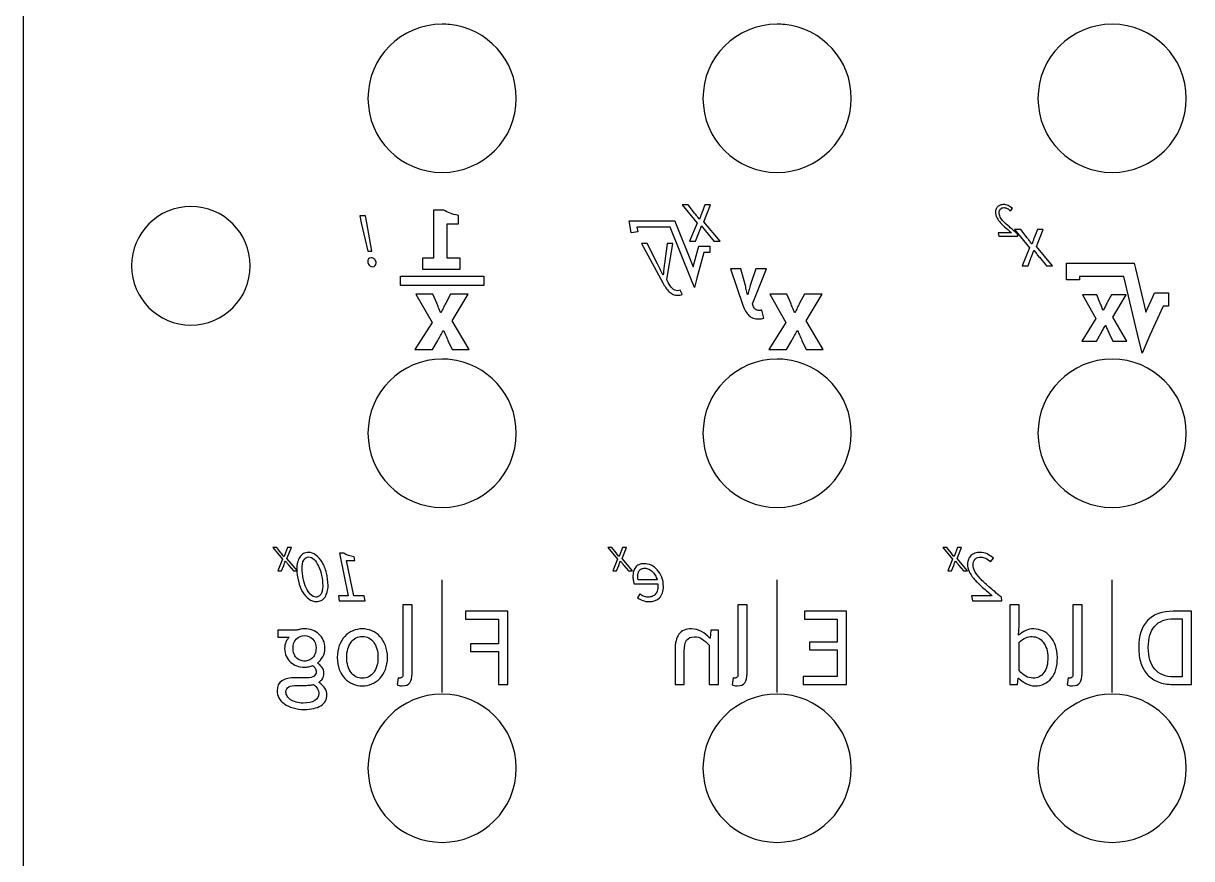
# Model space of a CAD drawing. Extents: x 0 to 186, y 0 to 195.
# Drawn here: x 0.05 to 35.48, y 55.78 to 81.12 of the extents above; entities that cross this region are included whole.
import ezdxf

# ---------------------------------------------------------------- set-up
doc = ezdxf.new("R2010")
doc.units = 0
doc.layers.add('cut', color=7, linetype='CONTINUOUS')
doc.layers.add('engrave', color=7, linetype='CONTINUOUS')

msp = doc.modelspace()

# ---------------------------------------------------------------- linework, layer by layer
at = {"layer": 'cut', "color": 7}
for points in [[(0.052916, 5.183316), (0.052916, 142.343314)], [(12.752916, 81.09226), (12.752916, 81.092274)], [(22.912916, 81.09226), (22.912916, 81.092274)], [(33.072917, 81.092274), (33.072917, 81.092274)], [(5.132916, 75.562483), (5.132916, 75.562483)], [(12.752916, 70.93226), (12.752916, 70.932274)], [(22.912916, 70.93226), (22.912916, 70.932274)], [(33.072917, 70.932274), (33.072917, 70.932274)], [(12.752916, 60.772274), (12.752916, 60.772274)], [(22.912916, 60.772274), (22.912916, 60.772274)], [(33.072917, 60.772274), (33.072917, 60.772274)]]:
    msp.add_lwpolyline(points, dxfattribs=at)
for points in [[(12.752916, 81.092274), (11.510275, 81.092274), (10.503958, 80.085957), (10.503958, 78.843316)], [(12.982222, 81.083455), (12.906583, 81.091131), (12.830581, 81.09226), (12.752916, 81.09226)], [(15.001875, 78.843316), (15.001875, 80.008293), (14.116798, 80.968232), (12.982222, 81.083455)], [(22.912916, 81.092274), (21.670275, 81.092274), (20.663958, 80.085957), (20.663958, 78.843316)], [(23.142222, 81.083455), (23.066583, 81.091131), (22.990581, 81.09226), (22.912916, 81.09226)], [(25.161875, 78.843316), (25.161875, 80.008293), (24.276798, 80.968232), (23.142222, 81.083455)], [(33.072917, 81.092274), (31.830275, 81.092274), (30.823958, 80.085957), (30.823958, 78.843316)], [(35.321875, 78.843316), (35.321875, 80.085957), (34.315558, 81.092274), (33.072917, 81.092274)], [(10.503958, 78.843316), (10.503958, 77.600675), (11.510275, 76.594358), (12.752916, 76.594358)], [(12.752916, 76.594358), (13.995558, 76.594358), (15.001875, 77.600675), (15.001875, 78.843316)], [(20.663958, 78.843316), (20.663958, 77.600675), (21.670275, 76.594358), (22.912916, 76.594358)], [(22.912916, 76.594358), (24.155558, 76.594358), (25.161875, 77.600675), (25.161875, 78.843316)], [(30.823958, 78.843316), (30.823958, 77.600675), (31.830275, 76.594358), (33.072917, 76.594358)], [(33.072917, 76.594358), (34.315558, 76.594358), (35.321875, 77.600675), (35.321875, 78.843316)], [(5.132916, 75.562483), (4.138803, 75.562483), (3.33375, 74.75743), (3.33375, 73.763316)], [(6.932083, 73.763316), (6.932083, 74.75743), (6.12703, 75.562483), (5.132916, 75.562483)], [(3.33375, 73.763316), (3.33375, 72.769202), (4.138803, 71.964149), (5.132916, 71.964149)], [(5.132916, 71.964149), (6.12703, 71.964149), (6.932083, 72.769202), (6.932083, 73.763316)], [(12.752916, 70.932274), (11.510275, 70.932274), (10.503958, 69.925957), (10.503958, 68.683316)], [(12.982222, 70.923455), (12.906583, 70.931131), (12.830581, 70.93226), (12.752916, 70.93226)], [(15.001875, 68.683316), (15.001875, 69.84829), (14.116798, 70.808232), (12.982222, 70.923455)], [(22.912916, 70.932274), (21.670275, 70.932274), (20.663958, 69.925957), (20.663958, 68.683316)], [(23.142222, 70.923455), (23.066583, 70.931131), (22.990581, 70.93226), (22.912916, 70.93226)], [(25.161875, 68.683316), (25.161875, 69.84829), (24.276798, 70.808232), (23.142222, 70.923455)], [(33.072917, 70.932274), (31.830275, 70.932274), (30.823958, 69.925957), (30.823958, 68.683316)], [(35.321875, 68.683316), (35.321875, 69.925957), (34.315558, 70.932274), (33.072917, 70.932274)], [(10.503958, 68.683316), (10.503958, 67.440675), (11.510275, 66.434358), (12.752916, 66.434358)], [(12.752916, 66.434358), (13.995558, 66.434358), (15.001875, 67.440675), (15.001875, 68.683316)], [(20.663958, 68.683316), (20.663958, 67.440675), (21.670275, 66.434358), (22.912916, 66.434358)], [(22.912916, 66.434358), (24.155558, 66.434358), (25.161875, 67.440675), (25.161875, 68.683316)], [(30.823958, 68.683316), (30.823958, 67.440675), (31.830275, 66.434358), (33.072917, 66.434358)], [(33.072917, 66.434358), (34.315558, 66.434358), (35.321875, 67.440675), (35.321875, 68.683316)], [(12.752916, 60.772274), (11.510275, 60.772274), (10.503958, 59.765957), (10.503958, 58.523316)], [(15.001875, 58.523316), (15.001875, 59.765957), (13.995558, 60.772274), (12.752916, 60.772274)], [(22.912916, 60.772274), (21.670275, 60.772274), (20.663958, 59.765957), (20.663958, 58.523316)], [(25.161875, 58.523316), (25.161875, 59.765957), (24.155558, 60.772274), (22.912916, 60.772274)], [(33.072917, 60.772274), (31.830275, 60.772274), (30.823958, 59.765957), (30.823958, 58.523316)], [(35.321875, 58.523316), (35.321875, 59.765957), (34.315558, 60.772274), (33.072917, 60.772274)], [(10.503958, 58.523316), (10.503958, 57.280675), (11.510275, 56.274358), (12.752916, 56.274358)], [(12.752916, 56.274358), (13.995558, 56.274358), (15.001875, 57.280675), (15.001875, 58.523316)], [(20.663958, 58.523316), (20.663958, 57.280675), (21.670275, 56.274358), (22.912916, 56.274358)], [(22.912916, 56.274358), (24.155558, 56.274358), (25.161875, 57.280675), (25.161875, 58.523316)], [(30.823958, 58.523316), (30.823958, 57.280675), (31.830275, 56.274358), (33.072917, 56.274358)], [(33.072917, 56.274358), (34.315558, 56.274358), (35.321875, 57.280675), (35.321875, 58.523316)]]:
    msp.add_open_spline(points, degree=3, dxfattribs=at)
at = {"layer": 'engrave', "color": 7}
for points in [[(20.411056, 75.364368), (20.219165, 75.608211), (20.031752, 75.608211), (20.483336, 75.055067), (20.259816, 74.510948), (20.438135, 74.510948), (20.537492, 74.768366)], [(20.691012, 75.093443), (20.896476, 75.608211), (20.720363, 75.608211), (20.625554, 75.364368)], [(29.989385, 75.433964), (30.046622, 75.504415)], [(10.466338, 75.070586), (10.432508, 75.278257), (10.258668, 75.278257), (10.301523, 75.070586), (10.495689, 74.205869), (10.617646, 74.205869), (10.466338, 75.070586)], [(12.799943, 75.455455), (12.495138, 75.455455), (12.495138, 73.999127), (12.159327, 73.999127), (12.159327, 73.663316), (13.299482, 73.663316), (13.299482, 73.999127)], [(13.299482, 73.999127), (12.910013, 73.999127), (12.910013, 75.034896), (13.245911, 75.034896), (13.245911, 75.291727)], [(19.808471, 75.130152), (19.834916, 75.068416), (20.364082, 73.73668), (20.514013, 74.292305), (20.540457, 74.36286), (20.611013, 74.36286), (20.866776, 74.36286), (20.866776, 74.168833), (20.690388, 74.168833), (20.478721, 73.392721), (20.408165, 73.10168), (20.293513, 73.375083), (19.667332, 74.936124), (18.661915, 74.936124), (18.68836, 74.795013), (18.485512, 74.759735), (18.441415, 75.015499), (18.423776, 75.130152), (18.547248, 75.130152), (19.737873, 75.130152), (19.808429, 75.130152), (19.808471, 75.130152)], [(20.560098, 75.179228), (20.551067, 75.179228)], [(20.616522, 74.971557), (20.625554, 74.971557)], [(20.78134, 74.77057), (20.99356, 74.510948), (21.183247, 74.510948), (20.691012, 75.093443)], [(30.020201, 74.763266), (29.615147, 74.763266), (29.632758, 74.666393), (30.212479, 74.666393), (30.200733, 74.733915)], [(30.495085, 74.616731), (30.303193, 74.860573), (30.115778, 74.860573), (30.567362, 74.307429), (30.343845, 73.76331), (30.522161, 73.76331), (30.621518, 74.020728)], [(30.775038, 74.345808), (30.980504, 74.860573), (30.804389, 74.860573), (30.709582, 74.616731)], [(19.28734, 73.820796), (18.971218, 74.437124), (18.799652, 74.437124), (19.445402, 73.247326)], [(19.605681, 73.258559), (19.56503, 73.337589), (19.752443, 74.437124), (19.580877, 74.437124), (19.495093, 73.820796)], [(30.644124, 74.43159), (30.635092, 74.43159)], [(30.700548, 74.22392), (30.709579, 74.22392)], [(30.865366, 74.022932), (31.077583, 73.76331), (31.26727, 73.76331), (30.775038, 74.345808)], [(10.642462, 73.736231), (10.64245, 73.736231)], [(33.743194, 73.842513), (33.778472, 73.683763), (34.095972, 72.352027), (34.307639, 72.819458), (34.360556, 72.94293), (34.484028, 72.94293), (34.783889, 72.94293), (34.783889, 72.537235), (34.616319, 72.537235), (34.219444, 71.655291), (33.981319, 71.117305), (33.840208, 71.690569), (33.425694, 73.436819), (32.085139, 73.436819), (32.085139, 73.339805), (31.688264, 73.339805), (31.688264, 73.639666), (31.688264, 73.842513), (31.882292, 73.842513), (33.584444, 73.842513), (33.743194, 73.842513), (33.743194, 73.842513)], [(14.014096, 73.445638), (14.014096, 73.163416), (11.491735, 73.163416), (11.491735, 73.445638), (14.014096, 73.445638), (14.014096, 73.445638)], [(19.458912, 73.493376), (19.449881, 73.493376)], [(21.939033, 73.200937), (21.806958, 73.669855), (21.496584, 73.669855), (21.875214, 72.566956)], [(22.185588, 72.549357), (22.170207, 72.606594), (22.590689, 73.669855), (22.264864, 73.669855), (22.108603, 73.200937)], [(20.030172, 72.899561), (19.973671, 73.028271), (19.973685, 73.028282)], [(12.589818, 72.632113), (12.474682, 72.903105), (11.959881, 72.903105), (12.447603, 72.039488), (11.929392, 71.22331), (12.464452, 71.22331), (12.627026, 71.50102)], [(13.060598, 72.097056), (13.544807, 72.903105), (13.009747, 72.903105), (12.860714, 72.632113)], [(22.022745, 72.890563), (22.01394, 72.890563)], [(23.323807, 72.632113), (23.208671, 72.903105), (22.69387, 72.903105), (23.181592, 72.039488), (22.663381, 71.22331), (23.198438, 71.22331), (23.361012, 71.50102)], [(23.794587, 72.097056), (24.278796, 72.903105), (23.743737, 72.903105), (23.594703, 72.632113)], [(32.699475, 72.65517), (32.60353, 72.880996), (32.17453, 72.880996), (32.580964, 72.161315), (32.149121, 71.481168), (32.595004, 71.481168), (32.730482, 71.71259)], [(33.091792, 72.209287), (33.495299, 72.880996), (33.049416, 72.880996), (32.925221, 72.65517)], [(12.7185, 72.344274), (12.704953, 72.344274)], [(22.507044, 72.172937), (22.449807, 72.419489), (22.44981, 72.419498)], [(23.452489, 72.344274), (23.438942, 72.344274)], [(32.806711, 72.415304), (32.795422, 72.415304)], [(12.928513, 71.50102), (13.060598, 71.22331), (13.575295, 71.22331), (13.060598, 72.097056)], [(23.662502, 71.50102), (23.794587, 71.22331), (24.309284, 71.22331), (23.794587, 72.097056)], [(32.863118, 71.955299), (32.874407, 71.955299)], [(32.981719, 71.71259), (33.091792, 71.481168), (33.520705, 71.481168), (33.091792, 72.209287)], [(12.786188, 71.792267), (12.799735, 71.792267)], [(23.520177, 71.792267), (23.533724, 71.792267)], [(7.866157, 65.061152), (7.741426, 65.219653), (7.619605, 65.219653), (7.913139, 64.860102), (7.767851, 64.506421), (7.883759, 64.506421), (7.948343, 64.673745)], [(8.048142, 64.885051), (8.181696, 65.219653), (8.067221, 65.219653), (8.005595, 65.061152)], [(18.026157, 65.061152), (17.901426, 65.219653), (17.779605, 65.219653), (18.073139, 64.860102), (17.927851, 64.506421), (18.043759, 64.506421), (18.108343, 64.673745)], [(18.208142, 64.885051), (18.341696, 65.219653), (18.227221, 65.219653), (18.165595, 65.061152)], [(28.186157, 65.061152), (28.061426, 65.219653), (27.939605, 65.219653), (28.233139, 64.860102), (28.087851, 64.506421), (28.203759, 64.506421), (28.268343, 64.673745)], [(28.368142, 64.885051), (28.501696, 65.219653), (28.387221, 65.219653), (28.325595, 65.061152)], [(7.963035, 64.940809), (7.957165, 64.940809)], [(8.106867, 64.675179), (8.244812, 64.506421), (8.368109, 64.506421), (8.048142, 64.885051)], [(8.708715, 64.930917), (8.708729, 64.930912)], [(9.770928, 65.043772), (9.637742, 65.043772), (9.899636, 63.747797), (9.606113, 63.747797), (9.633179, 63.60331), (10.414389, 63.60331), (10.385041, 63.747797)], [(10.385041, 63.747797), (10.071193, 63.747797), (9.854497, 64.827009), (10.109573, 64.827009), (10.087051, 64.939937)], [(18.123035, 64.940809), (18.117165, 64.940809)], [(18.266867, 64.675179), (18.404812, 64.506421), (18.528109, 64.506421), (18.208142, 64.885051)], [(28.283035, 64.940809), (28.277165, 64.940809)], [(28.426867, 64.675179), (28.564812, 64.506421), (28.688109, 64.506421), (28.368142, 64.885051)], [(29.387707, 64.784151), (29.475763, 64.892535)], [(7.999736, 64.805822), (8.005606, 64.805822)], [(18.159736, 64.805822), (18.165606, 64.805822)], [(28.319736, 64.805822), (28.325606, 64.805822)], [(19.272829, 64.233208), (18.697092, 64.233211)], [(18.577473, 64.115803), (19.290882, 64.115803)], [(18.746713, 63.808771), (18.678982, 63.693635)], [(19.46474, 64.034563), (19.464799, 64.034568)], [(8.936725, 63.576231), (8.936725, 63.576231)], [(11.840207, 63.474637), (11.562498, 63.474637), (11.562498, 61.37492)], [(11.840221, 61.395181), (11.840207, 63.474637)], [(22.000207, 63.474637), (21.722498, 63.474637), (21.722498, 61.37492)], [(22.000221, 61.395181), (22.000207, 63.474637)], [(29.435115, 63.752352), (28.811965, 63.752352), (28.83903, 63.603316), (29.730895, 63.603316), (29.712855, 63.707145)], [(30.237018, 62.560169), (30.250565, 62.841291), (30.250565, 63.474637), (29.969547, 63.474637), (29.969547, 61.06331), (30.199818, 61.06331), (30.223497, 61.256373), (30.233741, 61.256373)], [(32.160207, 63.474637), (31.882498, 63.474637), (31.882498, 61.37492)], [(32.160221, 61.395181), (32.160207, 63.474637)], [(14.746904, 63.284983), (13.463363, 63.284983), (13.463363, 63.047891), (14.462478, 63.047891), (14.462478, 62.296102), (13.615811, 62.296102), (13.615811, 62.059013), (14.462478, 62.059013), (14.462478, 61.06331), (14.746904, 61.06331), (14.746904, 63.284983)], [(25.019353, 63.284983), (23.739224, 63.284983), (23.739224, 63.047891), (24.734924, 63.047891), (24.734924, 62.350261), (23.894977, 62.350261), (23.894977, 62.109759), (24.734924, 62.109759), (24.734924, 61.303812), (23.705323, 61.303812), (23.705323, 61.06331), (25.019353, 61.06331), (25.019353, 63.284983)], [(34.914665, 61.06331), (35.483622, 61.06331), (35.483622, 63.284983)], [(35.483622, 63.284983), (34.928203, 63.284983)], [(34.948566, 63.054713), (35.199196, 63.054713), (35.199196, 61.293581), (34.948566, 61.293581)], [(8.345743, 62.70923), (7.773376, 62.70923), (7.773376, 62.49591), (8.112063, 62.49591)], [(20.855994, 62.255383), (20.855994, 61.06331), (21.133703, 61.06331), (21.133697, 62.709205)], [(21.133697, 62.709205), (20.903427, 62.709205), (20.879664, 62.472113), (20.869532, 62.472113)], [(19.816264, 62.106452), (19.816264, 61.06331), (20.093974, 61.06331), (20.093974, 62.069142)], [(30.250556, 61.483237), (30.250556, 62.343442)], [(8.579398, 61.771174), (8.579426, 61.771174)], [(8.985809, 61.706794), (8.985809, 61.720341)], [(10.807711, 61.882898), (10.807711, 61.882898)], [(11.095654, 61.882898), (11.095654, 61.882898)], [(31.124406, 61.886313), (31.124406, 61.886313)], [(31.412273, 61.882898), (31.412242, 61.882898)], [(8.640403, 61.266522), (8.322076, 61.266522)], [(8.349155, 61.036231), (8.633581, 61.036231)], [(9.019707, 61.120878), (9.019707, 61.134425)], [(11.423709, 61.259805), (11.386399, 61.049792)], [(21.583709, 61.259805), (21.546399, 61.049792)], [(31.743709, 61.259805), (31.706399, 61.049792)], [(9.016297, 60.785615), (9.016297, 60.785601)], [(9.260106, 60.748415), (9.260106, 60.748395)]]:
    msp.add_lwpolyline(points, dxfattribs=at)
at = {"layer": 'engrave', "color": 1}
for points in [[(12.752916, 60.823323), (12.752916, 64.238316)], [(22.912916, 60.823323), (22.912916, 64.238316)], [(33.072917, 60.823323), (33.072917, 64.238316)]]:
    msp.add_lwpolyline(points, dxfattribs=at)
at = {"layer": 'engrave', "color": 7}
for points in [[(29.550586, 75.482365), (29.539833, 75.453999), (29.534443, 75.423186), (29.534443, 75.389926)], [(29.599021, 75.555749), (29.577487, 75.535203), (29.56135, 75.510729), (29.550586, 75.482365)], [(29.677532, 75.603447), (29.646722, 75.592215), (29.620551, 75.576297), (29.599021, 75.555749)], [(29.644481, 75.375262), (29.644481, 75.418318), (29.656955, 75.454521), (29.681924, 75.483872)], [(29.783902, 75.620324), (29.743804, 75.620321), (29.708348, 75.614708), (29.677532, 75.603447)], [(29.681924, 75.483872), (29.706872, 75.513221), (29.745282, 75.527896), (29.797115, 75.527896)], [(29.918194, 75.590248), (29.875632, 75.610285), (29.830869, 75.620321), (29.783902, 75.620324)], [(29.797115, 75.527896), (29.828436, 75.527896), (29.859994, 75.519825), (29.891795, 75.503653)], [(29.891795, 75.503653), (29.923593, 75.48751), (29.956122, 75.464269), (29.989385, 75.433964)], [(30.046622, 75.504415), (30.003567, 75.541587), (29.960759, 75.570199), (29.918194, 75.590248)], [(12.997519, 75.359466), (12.929766, 75.385797), (12.863906, 75.417787), (12.799943, 75.455455)], [(13.245911, 75.291727), (13.14807, 75.310551), (13.065272, 75.333138), (12.997519, 75.359466)], [(20.481061, 75.270696), (20.456988, 75.30154), (20.433657, 75.332762), (20.411056, 75.364368)], [(20.551067, 75.179228), (20.528461, 75.20936), (20.505132, 75.239849), (20.481061, 75.270696)], [(20.592827, 75.270659), (20.583034, 75.241308), (20.57214, 75.210831), (20.560098, 75.179228)], [(20.625554, 75.364368), (20.613531, 75.331247), (20.602609, 75.30001), (20.592827, 75.270659)], [(29.534443, 75.389926), (29.534443, 75.338062), (29.544716, 75.289379), (29.565256, 75.243876)], [(29.565256, 75.243876), (29.585801, 75.198371), (29.616126, 75.151652), (29.656241, 75.103713)], [(29.678988, 75.242448), (29.655987, 75.28501), (29.644481, 75.329282), (29.644481, 75.375262)], [(29.782468, 75.10522), (29.736488, 75.154144), (29.701995, 75.199883), (29.678988, 75.242448)], [(20.537492, 74.768366), (20.549543, 74.801439), (20.561932, 74.834914), (20.574734, 74.868789)], [(20.574734, 74.868789), (20.587518, 74.902667), (20.60146, 74.936923), (20.616522, 74.971557)], [(20.625554, 74.971557), (20.649627, 74.936923), (20.674451, 74.903423), (20.700038, 74.871064)], [(20.700038, 74.871064), (20.725635, 74.838701), (20.752726, 74.805204), (20.78134, 74.77057)], [(29.656241, 75.103713), (29.696354, 75.055778), (29.746987, 75.004662), (29.808136, 74.950365)], [(29.955637, 74.94233), (29.886173, 75.002001), (29.82845, 75.056297), (29.782468, 75.10522)], [(29.808136, 74.950365), (29.869285, 74.896068), (29.939973, 74.833703), (30.020201, 74.763266)], [(30.200733, 74.733915), (30.106801, 74.813188), (30.025103, 74.88266), (29.955637, 74.94233)], [(30.565087, 74.523058), (30.541014, 74.553902), (30.517685, 74.585124), (30.495085, 74.616731)], [(30.635092, 74.43159), (30.612486, 74.461723), (30.589158, 74.492211), (30.565087, 74.523058)], [(30.676853, 74.523021), (30.66706, 74.49367), (30.656166, 74.463193), (30.644124, 74.43159)], [(30.709582, 74.616731), (30.697559, 74.583609), (30.686637, 74.552375), (30.676853, 74.523021)], [(30.621518, 74.020728), (30.63354, 74.053802), (30.645958, 74.087276), (30.65876, 74.121151)], [(30.65876, 74.121151), (30.671544, 74.155029), (30.685486, 74.189285), (30.700548, 74.22392)], [(30.709579, 74.22392), (30.733653, 74.189285), (30.758477, 74.155785), (30.784061, 74.123426)], [(30.784061, 74.123426), (30.809658, 74.091066), (30.836749, 74.057566), (30.865366, 74.022932)], [(10.521665, 73.974427), (10.504337, 73.952611), (10.495701, 73.925136), (10.495701, 73.892021)], [(10.495701, 73.892021), (10.495701, 73.852882), (10.509247, 73.817133), (10.536355, 73.784773)], [(10.599595, 74.007153), (10.564961, 74.007153), (10.538985, 73.996231), (10.521665, 73.974427)], [(10.536355, 73.784773), (10.563448, 73.752414), (10.598825, 73.736231), (10.642462, 73.736231)], [(10.707943, 73.957476), (10.679348, 73.990595), (10.643232, 74.007153), (10.599595, 74.007153)], [(10.64245, 73.736231), (10.675569, 73.736231), (10.701915, 73.746758), (10.721481, 73.767823)], [(10.750835, 73.849095), (10.750835, 73.88823), (10.736526, 73.924358), (10.707943, 73.957476)], [(10.721481, 73.767823), (10.741039, 73.788877), (10.750835, 73.815973), (10.750835, 73.849095)], [(19.369746, 73.657087), (19.341919, 73.71354), (19.314442, 73.768111), (19.28734, 73.820796)], [(19.495093, 73.820796), (19.487557, 73.771097), (19.480784, 73.717271), (19.474773, 73.659325)], [(19.449881, 73.493376), (19.424283, 73.546061), (19.397585, 73.600632), (19.369746, 73.657087)], [(19.474773, 73.659325), (19.468761, 73.60138), (19.463484, 73.546061), (19.458912, 73.493376)], [(19.445402, 73.247326), (19.473974, 73.193125), (19.50407, 73.143068), (19.535696, 73.097156)], [(19.535696, 73.097156), (19.567325, 73.051244), (19.601567, 73.011349), (19.638431, 72.977474)], [(19.735492, 73.075693), (19.686572, 73.120845), (19.643302, 73.181803), (19.605681, 73.258559)], [(19.89245, 73.007962), (19.836731, 73.007962), (19.784413, 73.03054), (19.735492, 73.075693)], [(19.973685, 73.028282), (19.94662, 73.014736), (19.919552, 73.007962), (19.89245, 73.007962)], [(21.977562, 73.045752), (21.965087, 73.097839), (21.952246, 73.149567), (21.939033, 73.200937)], [(22.01394, 72.890563), (22.002171, 72.941934), (21.990036, 72.993662), (21.977562, 73.045752)], [(22.064531, 73.049043), (22.051323, 72.997672), (22.037381, 72.944846), (22.022745, 72.890563)], [(22.108603, 73.200937), (22.092432, 73.151043), (22.077745, 73.100413), (22.064531, 73.049043)], [(19.638431, 72.977474), (19.675292, 72.943596), (19.715553, 72.916875), (19.759216, 72.897306)], [(19.759216, 72.897306), (19.802876, 72.877748), (19.851048, 72.867955), (19.903736, 72.867952)], [(19.903736, 72.867952), (19.920275, 72.867955), (19.940208, 72.87021), (19.963542, 72.874725)], [(19.963542, 72.874725), (19.986882, 72.879241), (20.009087, 72.887538), (20.030172, 72.899561)], [(32.74745, 72.535237), (32.730516, 72.575688), (32.71452, 72.615665), (32.699475, 72.65517)], [(32.925221, 72.65517), (32.906454, 72.615665), (32.887166, 72.575688), (32.867386, 72.535237)], [(12.647385, 72.488194), (12.627065, 72.536736), (12.607871, 72.584708), (12.589818, 72.632113)], [(12.704953, 72.344274), (12.686891, 72.391679), (12.667711, 72.439651), (12.647385, 72.488194)], [(12.791313, 72.488194), (12.767578, 72.439651), (12.743307, 72.391679), (12.7185, 72.344274)], [(12.860714, 72.632113), (12.838193, 72.584708), (12.815051, 72.536736), (12.791313, 72.488194)], [(21.875214, 72.566956), (21.90163, 72.497984), (21.929158, 72.437456), (21.957778, 72.385369)], [(21.957778, 72.385369), (21.986395, 72.333282), (22.019415, 72.289983), (22.056835, 72.255476)], [(22.251662, 72.445897), (22.222302, 72.472313), (22.20028, 72.506809), (22.185588, 72.549357)], [(22.377121, 72.406262), (22.322838, 72.406262), (22.281018, 72.41947), (22.251662, 72.445897)], [(22.414538, 72.410664), (22.40133, 72.407729), (22.388855, 72.406262), (22.377121, 72.406262)], [(22.44981, 72.419498), (22.439509, 72.416535), (22.42774, 72.413599), (22.414538, 72.410664)], [(23.381375, 72.488194), (23.361055, 72.536736), (23.341861, 72.584708), (23.323807, 72.632113)], [(23.438942, 72.344274), (23.42088, 72.391679), (23.4017, 72.439651), (23.381375, 72.488194)], [(23.525302, 72.488194), (23.501567, 72.439651), (23.477293, 72.391679), (23.452489, 72.344274)], [(23.594703, 72.632113), (23.572182, 72.584708), (23.549037, 72.536736), (23.525302, 72.488194)], [(32.795422, 72.415304), (32.780379, 72.454807), (32.764389, 72.494786), (32.74745, 72.535237)], [(32.867386, 72.535237), (32.847602, 72.494786), (32.827381, 72.454807), (32.806711, 72.415304)], [(22.056835, 72.255476), (22.094255, 72.220969), (22.136814, 72.194914), (22.18451, 72.177312)], [(22.18451, 72.177312), (22.232208, 72.159701), (22.28835, 72.150924), (22.352931, 72.150924)], [(22.352931, 72.150924), (22.386702, 72.150924), (22.415319, 72.152899), (22.438789, 72.156427)], [(22.438789, 72.156427), (22.462242, 72.160096), (22.485009, 72.165599), (22.507044, 72.172937)], [(32.796799, 71.833946), (32.818445, 71.875342), (32.840552, 71.915793), (32.863118, 71.955299)], [(32.874407, 71.955299), (32.891341, 71.915793), (32.909231, 71.875817), (32.928063, 71.835366)], [(12.627026, 71.50102), (12.654119, 71.548425), (12.680631, 71.596964), (12.706607, 71.646644)], [(12.706607, 71.646644), (12.732571, 71.69632), (12.759111, 71.744863), (12.786188, 71.792267)], [(12.799735, 71.792267), (12.820055, 71.744863), (12.841526, 71.69689), (12.864124, 71.648348)], [(12.864124, 71.648348), (12.88673, 71.599806), (12.908187, 71.550697), (12.928513, 71.50102)], [(23.361012, 71.50102), (23.388077, 71.548425), (23.41462, 71.596964), (23.440596, 71.646644)], [(23.440596, 71.646644), (23.46656, 71.69632), (23.493098, 71.744863), (23.520177, 71.792267)], [(23.533724, 71.792267), (23.554044, 71.744863), (23.575515, 71.69689), (23.598113, 71.648348)], [(23.598113, 71.648348), (23.620719, 71.599806), (23.642176, 71.550697), (23.662502, 71.50102)], [(32.730482, 71.71259), (32.75306, 71.752096), (32.775152, 71.792547), (32.796799, 71.833946)], [(32.928063, 71.835366), (32.946888, 71.794915), (32.964783, 71.75399), (32.981719, 71.71259)], [(7.911663, 65.000265), (7.896027, 65.020303), (7.88085, 65.040609), (7.866157, 65.061152)], [(7.957165, 64.940809), (7.94249, 64.960396), (7.927306, 64.980213), (7.911663, 65.000265)], [(7.984315, 65.000243), (7.977965, 64.981164), (7.970853, 64.961352), (7.963035, 64.940809)], [(8.005595, 65.061152), (7.997777, 65.039618), (7.990693, 65.019321), (7.984315, 65.000243)], [(8.436638, 64.92864), (8.407287, 64.885), (8.384709, 64.832693), (8.368908, 64.771716)], [(8.547295, 65.032475), (8.502876, 65.006878), (8.465989, 64.972274), (8.436638, 64.92864)], [(8.697431, 65.070852), (8.64176, 65.070852), (8.591714, 65.058067), (8.547295, 65.032475)], [(8.5552, 64.832698), (8.588321, 64.898177), (8.639491, 64.930917), (8.708715, 64.930917)], [(8.925461, 64.989583), (8.853229, 65.043761), (8.777221, 65.070852), (8.697431, 65.070852)], [(8.708729, 64.930912), (8.767434, 64.930912), (8.822371, 64.90458), (8.873541, 64.851881)], [(8.873541, 64.851881), (8.924713, 64.799193), (8.969488, 64.731084), (9.007864, 64.647552)], [(9.115115, 64.770579), (9.060911, 64.8624), (8.997693, 64.935402), (8.925461, 64.989583)], [(10.087051, 64.939937), (9.959078, 64.958), (9.853704, 64.9926), (9.770928, 65.043772)], [(18.071663, 65.000265), (18.056027, 65.020303), (18.04085, 65.040609), (18.026157, 65.061152)], [(18.117165, 64.940809), (18.10249, 64.960396), (18.087306, 64.980213), (18.071663, 65.000265)], [(18.144315, 65.000243), (18.137965, 64.981164), (18.130853, 64.961352), (18.123035, 64.940809)], [(18.165595, 65.061152), (18.157777, 65.039618), (18.150693, 65.019321), (18.144315, 65.000243)], [(28.231663, 65.000265), (28.216027, 65.020303), (28.20085, 65.040609), (28.186157, 65.061152)], [(28.277165, 64.940809), (28.26249, 64.960396), (28.247306, 64.980213), (28.231663, 65.000265)], [(28.304315, 65.000243), (28.297965, 64.981164), (28.290853, 64.961352), (28.283035, 64.940809)], [(28.325595, 65.061152), (28.317777, 65.039618), (28.310693, 65.019321), (28.304315, 65.000243)], [(28.71264, 64.85864), (28.696073, 64.815), (28.687804, 64.767595), (28.687804, 64.716426)], [(28.787158, 64.971535), (28.754039, 64.939909), (28.729201, 64.902278), (28.71264, 64.85864)], [(28.907943, 65.044915), (28.860538, 65.027615), (28.820277, 65.003161), (28.787158, 64.971535)], [(28.857092, 64.69382), (28.857095, 64.760057), (28.876284, 64.815754), (28.914694, 64.860909)], [(29.071584, 65.070852), (29.009896, 65.070852), (28.955348, 65.062216), (28.907943, 65.044915)], [(28.914694, 64.860909), (28.953099, 64.906059), (29.012168, 64.928637), (29.09191, 64.92864)], [(29.278188, 65.024584), (29.212709, 65.055428), (29.143841, 65.070852), (29.071584, 65.070852)], [(29.09191, 64.92864), (29.140096, 64.928637), (29.18865, 64.916222), (29.23757, 64.891364)], [(29.23757, 64.891364), (29.286491, 64.8665), (29.336537, 64.830774), (29.387707, 64.784151)], [(29.475763, 64.892535), (29.409525, 64.949722), (29.343666, 64.993737), (29.278188, 65.024584)], [(7.948343, 64.673745), (7.956161, 64.695251), (7.964232, 64.717001), (7.972558, 64.739023)], [(7.972558, 64.739023), (7.980883, 64.761037), (7.989943, 64.78331), (7.999736, 64.805822)], [(8.005606, 64.805822), (8.021241, 64.783301), (8.03739, 64.761533), (8.054018, 64.740499)], [(8.054018, 64.740499), (8.070641, 64.719474), (8.088266, 64.697692), (8.106867, 64.675179)], [(8.368908, 64.771716), (8.353103, 64.710736), (8.345201, 64.645633), (8.345201, 64.576412)], [(8.345201, 64.576412), (8.345204, 64.440949), (8.361005, 64.313012), (8.392606, 64.192593)], [(8.505523, 64.583169), (8.505523, 64.684041), (8.522089, 64.767217), (8.5552, 64.832698)], [(8.53825, 64.275008), (8.516434, 64.378106), (8.505523, 64.480827), (8.505523, 64.583169)], [(9.007864, 64.647552), (9.046244, 64.56402), (9.076343, 64.470325), (9.098161, 64.366467)], [(9.244959, 64.449977), (9.2126, 64.571886), (9.169318, 64.678752), (9.115115, 64.770579)], [(18.108343, 64.673745), (18.116161, 64.695251), (18.124232, 64.717001), (18.132558, 64.739023)], [(18.132558, 64.739023), (18.140883, 64.761037), (18.149943, 64.78331), (18.159736, 64.805822)], [(18.165606, 64.805822), (18.181241, 64.783301), (18.19739, 64.761533), (18.214018, 64.740499)], [(18.214018, 64.740499), (18.230641, 64.719474), (18.248266, 64.697692), (18.266867, 64.675179)], [(18.557153, 64.487253), (18.54513, 64.438332), (18.53909, 64.386011), (18.53909, 64.330295)], [(18.615858, 64.613688), (18.588764, 64.578317), (18.569189, 64.536173), (18.557153, 64.487253)], [(18.72083, 64.697198), (18.677952, 64.676878), (18.642959, 64.649056), (18.615858, 64.613688)], [(18.697121, 64.437576), (18.704628, 64.466927), (18.71665, 64.492892), (18.733222, 64.515469)], [(18.877754, 64.727653), (18.816018, 64.72765), (18.763711, 64.717493), (18.72083, 64.697198)], [(18.733222, 64.515469), (18.749789, 64.538047), (18.771613, 64.556107), (18.798715, 64.569659)], [(18.798715, 64.569659), (18.825808, 64.583206), (18.858936, 64.589979), (18.898071, 64.589979)], [(19.091108, 64.678007), (19.021129, 64.711103), (18.950009, 64.72765), (18.877754, 64.727653)], [(18.898071, 64.589979), (18.938725, 64.589979), (18.978239, 64.58171), (19.016619, 64.565143)], [(19.016619, 64.565143), (19.054995, 64.548577), (19.090744, 64.524492), (19.123863, 64.492866)], [(19.278487, 64.536896), (19.22355, 64.597873), (19.161091, 64.644911), (19.091108, 64.678007)], [(19.123863, 64.492866), (19.156982, 64.461238), (19.186703, 64.423606), (19.213023, 64.379969)], [(19.412847, 64.317891), (19.378213, 64.402916), (19.333424, 64.475919), (19.278487, 64.536896)], [(28.268343, 64.673745), (28.276161, 64.695251), (28.284232, 64.717001), (28.292558, 64.739023)], [(28.292558, 64.739023), (28.300883, 64.761037), (28.309943, 64.78331), (28.319736, 64.805822)], [(28.325606, 64.805822), (28.341241, 64.783301), (28.35739, 64.761533), (28.374018, 64.740499)], [(28.374018, 64.740499), (28.390641, 64.719474), (28.408266, 64.697692), (28.426867, 64.675179)], [(28.687804, 64.716426), (28.687804, 64.636636), (28.703609, 64.56174), (28.735209, 64.491737)], [(28.735209, 64.491737), (28.766812, 64.421732), (28.813469, 64.349856), (28.875183, 64.276108)], [(28.910181, 64.489494), (28.874791, 64.554972), (28.857095, 64.623081), (28.857092, 64.69382)], [(29.06938, 64.278377), (28.998641, 64.35364), (28.945575, 64.424012), (28.910181, 64.489494)], [(8.392606, 64.192593), (8.424209, 64.072175), (8.467113, 63.966056), (8.521313, 63.874232)], [(8.628547, 63.995057), (8.59017, 64.078589), (8.560071, 64.171906), (8.53825, 64.275008)], [(9.098161, 64.366467), (9.119977, 64.26261), (9.130891, 64.160245), (9.130891, 64.059373)], [(9.293502, 64.066124), (9.293502, 64.200114), (9.27733, 64.328065), (9.244959, 64.449977)], [(18.53909, 64.330295), (18.53909, 64.286655), (18.543606, 64.24527), (18.552637, 64.206134)], [(18.552637, 64.206134), (18.561668, 64.166996), (18.569937, 64.136885), (18.577473, 64.115803)], [(18.68586, 64.346142), (18.68586, 64.377745), (18.689614, 64.408222), (18.697121, 64.437576)], [(18.689247, 64.287403), (18.686989, 64.305465), (18.68586, 64.325057), (18.68586, 64.346142)], [(18.697092, 64.233211), (18.694101, 64.251273), (18.691504, 64.269326), (18.689247, 64.287403)], [(19.213023, 64.379969), (19.239354, 64.336332), (19.259279, 64.287411), (19.272829, 64.233208)], [(19.464799, 64.034568), (19.464799, 64.138426), (19.44747, 64.232866), (19.412847, 64.317891)], [(28.875183, 64.276108), (28.936896, 64.202361), (29.01479, 64.12372), (29.108863, 64.040187)], [(29.335789, 64.027781), (29.228923, 64.119579), (29.140119, 64.203112), (29.06938, 64.278377)], [(8.521313, 63.874232), (8.57552, 63.782408), (8.638368, 63.709787), (8.709866, 63.656365)], [(8.76287, 63.791866), (8.7117, 63.843795), (8.666926, 63.911525), (8.628547, 63.995057)], [(8.927685, 63.713972), (8.86898, 63.713972), (8.814043, 63.739937), (8.76287, 63.791866)], [(9.081231, 63.812152), (9.064665, 63.781282), (9.043599, 63.757203), (9.018013, 63.739909)], [(9.118473, 63.921671), (9.110204, 63.879527), (9.097786, 63.843019), (9.081231, 63.812152)], [(9.130891, 64.059373), (9.130891, 64.009716), (9.126742, 63.963815), (9.118473, 63.921671)], [(9.20093, 63.716205), (9.23104, 63.759867), (9.253996, 63.811418), (9.269795, 63.870857)], [(9.269795, 63.870857), (9.285599, 63.930296), (9.293502, 63.995385), (9.293502, 64.066124)], [(18.863019, 63.742178), (18.820116, 63.760974), (18.781347, 63.783185), (18.746713, 63.808771)], [(19.228785, 63.808777), (19.20093, 63.775658), (19.166682, 63.751576), (19.12605, 63.736533)], [(19.288625, 63.934075), (19.276602, 63.883661), (19.256643, 63.841895), (19.228785, 63.808777)], [(19.290882, 64.115803), (19.301437, 64.045064), (19.300704, 63.984488), (19.288625, 63.934075)], [(19.34733, 63.694736), (19.425604, 63.773744), (19.46474, 63.88702), (19.46474, 64.034563)], [(29.108863, 64.040187), (29.202939, 63.956655), (29.311687, 63.860711), (29.435115, 63.752352)], [(29.712855, 63.707145), (29.568346, 63.829102), (29.442656, 63.93598), (29.335789, 64.027781)], [(8.709866, 63.656365), (8.781361, 63.602943), (8.856983, 63.576231), (8.936725, 63.576231)], [(9.018013, 63.739909), (8.992416, 63.722608), (8.962319, 63.713972), (8.927685, 63.713972)], [(8.936725, 63.576231), (8.993959, 63.576231), (9.044773, 63.588649), (9.08917, 63.613473)], [(9.08917, 63.613473), (9.133566, 63.638309), (9.17082, 63.672545), (9.20093, 63.716205)], [(18.678982, 63.693635), (18.722667, 63.662032), (18.774608, 63.634564), (18.834803, 63.611229)], [(18.834803, 63.611229), (18.895001, 63.58789), (18.961227, 63.576225), (19.033482, 63.576225)], [(18.99283, 63.713955), (18.949193, 63.713955), (18.905923, 63.723353), (18.863019, 63.742178)], [(19.12605, 63.736533), (19.085422, 63.721491), (19.041017, 63.713955), (18.99283, 63.713955)], [(19.033482, 63.576225), (19.164441, 63.576225), (19.269058, 63.615731), (19.34733, 63.694736)], [(34.928203, 63.284983), (34.585004, 63.284981), (34.324228, 63.190154), (34.145875, 63.000506)], [(8.452457, 62.738014), (8.41294, 62.730112), (8.377372, 62.720516), (8.345743, 62.70923)], [(8.579426, 62.749839), (8.534296, 62.749836), (8.491971, 62.745888), (8.452457, 62.738014)], [(8.818169, 62.709222), (8.742516, 62.736287), (8.662935, 62.749836), (8.579426, 62.749839)], [(10.333632, 62.749822), (10.232003, 62.749819), (10.135472, 62.730631), (10.044038, 62.692255)], [(10.623175, 62.692255), (10.531709, 62.730631), (10.435195, 62.749819), (10.333632, 62.749822)], [(20.317525, 62.749822), (20.143687, 62.749819), (20.016684, 62.695647), (19.936514, 62.587299)], [(20.620606, 62.670241), (20.533687, 62.723293), (20.43266, 62.749819), (20.317525, 62.749822)], [(30.697661, 62.749822), (30.602854, 62.749819), (30.520445, 62.732889), (30.45044, 62.699025)], [(30.968549, 62.688896), (30.882768, 62.729511), (30.792471, 62.749819), (30.697661, 62.749822)], [(34.145875, 63.000506), (33.967524, 62.81085), (33.878348, 62.538774), (33.878345, 62.184274)], [(34.169593, 62.184274), (34.169596, 62.466497), (34.233951, 62.682126), (34.362658, 62.831162)], [(34.362658, 62.831162), (34.491368, 62.980195), (34.686669, 63.054713), (34.948566, 63.054713)], [(8.112063, 62.49591), (8.073686, 62.45753), (8.04151, 62.408988), (8.015532, 62.350286)], [(8.230593, 62.164033), (8.230596, 62.28592), (8.26446, 62.380159), (8.332191, 62.446755)], [(8.332191, 62.446755), (8.399921, 62.513345), (8.48233, 62.546642), (8.579412, 62.546645)], [(8.579412, 62.546645), (8.676493, 62.546642), (8.758899, 62.513345), (8.82663, 62.446755)], [(9.016297, 62.592382), (8.959867, 62.643196), (8.893824, 62.682143), (8.818169, 62.709222)], [(8.82663, 62.446755), (8.89436, 62.380159), (8.928227, 62.28592), (8.928227, 62.164033)], [(9.150088, 62.407794), (9.117324, 62.480035), (9.072728, 62.541565), (9.016297, 62.592382)], [(9.199231, 62.164036), (9.199231, 62.254297), (9.182862, 62.335548), (9.150088, 62.407794)], [(9.801883, 62.522964), (9.73188, 62.44848), (9.676, 62.357615), (9.634243, 62.250371)], [(10.044038, 62.692255), (9.952606, 62.653875), (9.871888, 62.597445), (9.801883, 62.522964)], [(9.989882, 62.34349), (10.031637, 62.399954), (10.081867, 62.443414), (10.140569, 62.473871)], [(10.140569, 62.473871), (10.199274, 62.504323), (10.263629, 62.519552), (10.333632, 62.519552)], [(10.333632, 62.519552), (10.403637, 62.519552), (10.467992, 62.504312), (10.526697, 62.473871)], [(10.526697, 62.473871), (10.585402, 62.443414), (10.635629, 62.399954), (10.677384, 62.34349)], [(10.865333, 62.522964), (10.795361, 62.597445), (10.714643, 62.653875), (10.623175, 62.692255)], [(11.03297, 62.250371), (10.991181, 62.357615), (10.935301, 62.44848), (10.865333, 62.522964)], [(19.936514, 62.587299), (19.856348, 62.478951), (19.816264, 62.318669), (19.816264, 62.106452)], [(20.093974, 62.069142), (20.093974, 62.224926), (20.118809, 62.337253), (20.168489, 62.406124)], [(20.168489, 62.406124), (20.218169, 62.474989), (20.297199, 62.509423), (20.405581, 62.509423)], [(20.405581, 62.509423), (20.491365, 62.509423), (20.567004, 62.487974), (20.632493, 62.445087)], [(20.869532, 62.472113), (20.790504, 62.551143), (20.707528, 62.617183), (20.620606, 62.670241)], [(20.632493, 62.445087), (20.697986, 62.402195), (20.772484, 62.33896), (20.855994, 62.255383)], [(30.45044, 62.699025), (30.380438, 62.665158), (30.309298, 62.618874), (30.237018, 62.560169)], [(30.250556, 62.343442), (30.320561, 62.406694), (30.387742, 62.45129), (30.452094, 62.477232)], [(30.452094, 62.477232), (30.516449, 62.503169), (30.582492, 62.516142), (30.650222, 62.516145)], [(30.650222, 62.516145), (30.715681, 62.516142), (30.777208, 62.500905), (30.83481, 62.470462)], [(30.83481, 62.470462), (30.892414, 62.440007), (30.942661, 62.397115), (30.98555, 62.341788)], [(31.195462, 62.516193), (31.129969, 62.590708), (31.054334, 62.648276), (30.968549, 62.688896)], [(31.35297, 62.243549), (31.313456, 62.350794), (31.260951, 62.441675), (31.195462, 62.516193)], [(8.015532, 62.350286), (7.989567, 62.291581), (7.976568, 62.227226), (7.976568, 62.157223)], [(7.976568, 62.157223), (7.976568, 62.069164), (7.992372, 61.989583), (8.024007, 61.918477)], [(8.257687, 61.999752), (8.239625, 62.048294), (8.230622, 62.103054), (8.230593, 62.164033)], [(8.928227, 62.164033), (8.928227, 62.103054), (8.919196, 62.048294), (8.901134, 61.999752)], [(9.133188, 61.901519), (9.177218, 61.977171), (9.199231, 62.064677), (9.199231, 62.164036)], [(9.634243, 62.250371), (9.592491, 62.143124), (9.571615, 62.020633), (9.571612, 61.882898)], [(9.85945, 61.882898), (9.85945, 61.977707), (9.870739, 62.064059), (9.893351, 62.141952)], [(9.893351, 62.141952), (9.915957, 62.219846), (9.948127, 62.287023), (9.989882, 62.34349)], [(10.677384, 62.34349), (10.719139, 62.287023), (10.751301, 62.219846), (10.773864, 62.141952)], [(10.773864, 62.141952), (10.796442, 62.064059), (10.807714, 61.977707), (10.807711, 61.882898)], [(11.095654, 61.882898), (11.095654, 62.020633), (11.07477, 62.143124), (11.03297, 62.250371)], [(30.98555, 62.341788), (31.028442, 62.286459), (31.062309, 62.220416), (31.087147, 62.14366)], [(31.087147, 62.14366), (31.111983, 62.066904), (31.124406, 61.98112), (31.124406, 61.886313)], [(31.412242, 61.882898), (31.412242, 62.016084), (31.392487, 62.136302), (31.35297, 62.243549)], [(33.878345, 62.184274), (33.878348, 62.008162), (33.900923, 61.850685), (33.946092, 61.711848)], [(34.362658, 61.527261), (34.233951, 61.683048), (34.169596, 61.902052), (34.169593, 62.184274)], [(8.024007, 61.918477), (8.055633, 61.847369), (8.098542, 61.787546), (8.152731, 61.739004)], [(8.152731, 61.739004), (8.206926, 61.690464), (8.270711, 61.652635), (8.344089, 61.625522)], [(8.333909, 61.876144), (8.301149, 61.910008), (8.275741, 61.95121), (8.257687, 61.999752)], [(8.445686, 61.798268), (8.403931, 61.81633), (8.366673, 61.842277), (8.333909, 61.876144)], [(8.579426, 61.771174), (8.532021, 61.771174), (8.487441, 61.780206), (8.445686, 61.798268)], [(8.713188, 61.798268), (8.671399, 61.780206), (8.626802, 61.771174), (8.579398, 61.771174)], [(8.824962, 61.876144), (8.792235, 61.842277), (8.754976, 61.816319), (8.713188, 61.798268)], [(8.901134, 61.999752), (8.883071, 61.95121), (8.857691, 61.910008), (8.824962, 61.876144)], [(8.985809, 61.720341), (9.040035, 61.765471), (9.089161, 61.825863), (9.133188, 61.901519)], [(9.107765, 61.584888), (9.069386, 61.636806), (9.028735, 61.67744), (8.985809, 61.706794)], [(9.571612, 61.882898), (9.571615, 61.747437), (9.592496, 61.626084), (9.634243, 61.51884)], [(9.893351, 61.625497), (9.870745, 61.70229), (9.85945, 61.788088), (9.85945, 61.882898)], [(10.807711, 61.882898), (10.807714, 61.788088), (10.796422, 61.70229), (10.773864, 61.625497)], [(11.03297, 61.51884), (11.074758, 61.626084), (11.095654, 61.747437), (11.095654, 61.882898)], [(31.124406, 61.886313), (31.124406, 61.687597), (31.08489, 61.532931), (31.005859, 61.422308)], [(31.227686, 61.246193), (31.350746, 61.395192), (31.412273, 61.607429), (31.412273, 61.882898)], [(33.946092, 61.711848), (33.991259, 61.573012), (34.057872, 61.455619), (34.145926, 61.359675)], [(8.344089, 61.625522), (8.417473, 61.598401), (8.495916, 61.584854), (8.579426, 61.584854)], [(8.579426, 61.584854), (8.620077, 61.584854), (8.661849, 61.589934), (8.704741, 61.600094)], [(8.870673, 61.317319), (8.830022, 61.283455), (8.753266, 61.266522), (8.640403, 61.266522)], [(8.704741, 61.600094), (8.747633, 61.610254), (8.788267, 61.624365), (8.826644, 61.642416)], [(8.826644, 61.642416), (8.855998, 61.617609), (8.880836, 61.589965), (8.901162, 61.559477)], [(8.93165, 61.446046), (8.93165, 61.394094), (8.91133, 61.351185), (8.870673, 61.317319)], [(8.901162, 61.559477), (8.921482, 61.528985), (8.93165, 61.491176), (8.93165, 61.446046)], [(9.165333, 61.402005), (9.165333, 61.47201), (9.146142, 61.53297), (9.107765, 61.584888)], [(9.123008, 61.237777), (9.151231, 61.281807), (9.165333, 61.336549), (9.165333, 61.402005)], [(9.634243, 61.51884), (9.676, 61.411592), (9.73188, 61.321278), (9.801883, 61.247898)], [(9.989882, 61.427371), (9.948127, 61.482664), (9.915951, 61.548707), (9.893351, 61.625497)], [(10.140569, 61.298698), (10.081867, 61.329186), (10.031637, 61.372075), (9.989882, 61.427371)], [(10.333632, 61.252964), (10.263629, 61.252964), (10.199274, 61.268204), (10.140569, 61.298698)], [(10.526697, 61.298698), (10.467992, 61.268206), (10.403637, 61.252964), (10.333632, 61.252964)], [(10.677384, 61.427371), (10.635629, 61.372075), (10.585402, 61.329186), (10.526697, 61.298698)], [(10.773864, 61.625497), (10.751315, 61.548707), (10.719139, 61.482664), (10.677384, 61.427371)], [(10.865333, 61.247898), (10.935301, 61.321278), (10.991181, 61.411592), (11.03297, 61.51884)], [(11.562498, 61.37492), (11.562498, 61.32972), (11.554595, 61.298094), (11.538791, 61.28004)], [(11.772474, 61.117525), (11.817641, 61.180743), (11.840221, 61.273295), (11.840221, 61.395181)], [(21.722498, 61.37492), (21.722498, 61.32972), (21.714595, 61.298094), (21.698791, 61.28004)], [(21.932474, 61.117525), (21.977641, 61.180743), (22.000221, 61.273295), (22.000221, 61.395181)], [(30.453852, 61.312239), (30.386122, 61.349481), (30.318357, 61.406478), (30.250556, 61.483237)], [(30.670582, 61.256376), (30.593826, 61.256376), (30.521583, 61.275002), (30.453852, 61.312239)], [(31.005859, 61.422308), (30.926828, 61.311688), (30.815071, 61.256376), (30.670582, 61.256376)], [(31.882498, 61.37492), (31.882498, 61.32972), (31.874595, 61.298094), (31.858791, 61.28004)], [(32.092474, 61.117525), (32.137641, 61.180743), (32.160221, 61.273295), (32.160221, 61.395181)], [(34.145926, 61.359675), (34.233985, 61.263728), (34.342349, 61.190347), (34.471023, 61.139533)], [(34.948566, 61.293581), (34.686669, 61.293581), (34.491368, 61.371474), (34.362658, 61.527261)], [(7.890216, 61.173402), (7.794272, 61.111319), (7.7463, 61.011412), (7.746297, 60.873677)], [(8.322076, 61.266522), (8.130117, 61.266522), (7.986164, 61.235483), (7.890216, 61.173402)], [(8.017287, 60.83304), (8.01729, 60.909798), (8.045509, 60.96285), (8.101934, 60.992204)], [(8.101934, 60.992204), (8.158367, 61.021555), (8.240773, 61.036231), (8.349155, 61.036231)], [(8.633581, 61.036231), (8.665207, 61.036231), (8.699641, 61.037924), (8.736883, 61.041311)], [(8.736883, 61.041311), (8.774125, 61.044698), (8.810831, 61.052035), (8.847006, 61.063324)], [(8.847006, 61.063324), (8.905711, 61.020398), (8.948601, 60.975234), (8.97568, 60.927829)], [(9.019707, 61.134425), (9.060361, 61.159288), (9.094795, 61.193751), (9.123008, 61.237777)], [(9.195771, 60.948124), (9.152879, 61.011342), (9.094191, 61.068926), (9.019707, 61.120878)], [(9.260106, 60.748395), (9.260106, 60.81833), (9.238657, 60.884906), (9.195771, 60.948124)], [(9.801883, 61.247898), (9.871888, 61.174517), (9.952606, 61.11864), (10.044038, 61.080261)], [(10.044038, 61.080261), (10.135472, 61.041881), (10.232003, 61.022693), (10.333632, 61.022693)], [(10.333632, 61.022693), (10.435195, 61.022693), (10.531709, 61.041884), (10.623175, 61.080261)], [(10.623175, 61.080261), (10.714643, 61.11864), (10.795361, 61.174517), (10.865333, 61.247898)], [(11.386399, 61.049792), (11.404462, 61.040761), (11.425899, 61.033987), (11.450738, 61.029472)], [(11.45921, 61.252975), (11.451308, 61.252975), (11.439483, 61.255233), (11.423709, 61.259805)], [(11.450738, 61.029472), (11.475573, 61.024956), (11.507185, 61.022698), (11.545562, 61.022698)], [(11.484582, 61.252975), (11.475551, 61.252975), (11.467084, 61.252975), (11.45921, 61.252975)], [(11.538791, 61.28004), (11.522987, 61.261978), (11.504907, 61.252975), (11.484582, 61.252975)], [(11.545562, 61.022698), (11.651671, 61.022698), (11.72731, 61.054307), (11.772474, 61.117525)], [(21.546399, 61.049792), (21.564462, 61.040761), (21.585899, 61.033987), (21.610738, 61.029472)], [(21.61921, 61.252975), (21.611308, 61.252975), (21.599483, 61.255233), (21.583709, 61.259805)], [(21.610738, 61.029472), (21.635573, 61.024956), (21.667185, 61.022698), (21.705562, 61.022698)], [(21.644582, 61.252975), (21.635551, 61.252975), (21.627084, 61.252975), (21.61921, 61.252975)], [(21.698791, 61.28004), (21.682987, 61.261978), (21.664907, 61.252975), (21.644582, 61.252975)], [(21.705562, 61.022698), (21.811671, 61.022698), (21.88731, 61.054307), (21.932474, 61.117525)], [(30.233741, 61.256373), (30.2992, 61.193121), (30.374268, 61.138362), (30.458946, 61.092094)], [(30.458946, 61.092094), (30.54363, 61.045827), (30.634511, 61.022693), (30.731593, 61.022693)], [(30.731593, 61.022693), (30.939263, 61.022693), (31.104628, 61.097194), (31.227686, 61.246193)], [(31.706399, 61.049792), (31.724462, 61.040761), (31.745899, 61.033987), (31.770738, 61.029472)], [(31.77921, 61.252975), (31.771308, 61.252975), (31.759483, 61.255233), (31.743709, 61.259805)], [(31.770738, 61.029472), (31.795573, 61.024956), (31.827185, 61.022698), (31.865562, 61.022698)], [(31.804582, 61.252975), (31.795551, 61.252975), (31.787084, 61.252975), (31.77921, 61.252975)], [(31.858791, 61.28004), (31.842987, 61.261978), (31.824907, 61.252975), (31.804582, 61.252975)], [(31.865562, 61.022698), (31.971671, 61.022698), (32.04731, 61.054307), (32.092474, 61.117525)], [(34.471023, 61.139533), (34.599699, 61.088719), (34.747578, 61.06331), (34.914665, 61.06331)], [(7.746297, 60.873677), (7.7463, 60.796921), (7.765488, 60.72411), (7.803865, 60.655242)], [(7.803865, 60.655242), (7.842244, 60.586374), (7.897554, 60.525982), (7.969798, 60.474064)], [(8.054495, 60.707724), (8.029688, 60.748342), (8.01729, 60.790114), (8.017287, 60.83304)], [(8.159451, 60.601064), (8.114287, 60.631555), (8.079303, 60.667107), (8.054495, 60.707724)], [(8.32373, 60.526546), (8.259377, 60.545737), (8.204618, 60.570576), (8.159451, 60.601064)], [(9.016297, 60.785601), (9.016297, 60.697545), (8.973975, 60.627559), (8.889328, 60.575639)], [(8.97568, 60.927829), (9.002745, 60.880425), (9.016297, 60.83302), (9.016297, 60.785615)], [(9.211014, 60.558711), (9.243743, 60.612901), (9.260106, 60.676135), (9.260106, 60.748415)], [(7.969798, 60.474064), (8.042044, 60.422147), (8.12953, 60.380945), (8.232261, 60.350454)], [(8.232261, 60.350454), (8.334996, 60.319965), (8.450715, 60.30472), (8.579426, 60.30472)], [(8.538808, 60.497762), (8.459778, 60.497765), (8.388085, 60.507358), (8.32373, 60.526546)], [(8.889328, 60.575639), (8.804684, 60.523724), (8.687841, 60.497765), (8.538808, 60.497762)], [(8.579426, 60.30472), (8.681057, 60.30472), (8.773626, 60.314315), (8.857132, 60.333503)], [(8.857132, 60.333503), (8.940645, 60.352694), (9.012318, 60.381478), (9.07216, 60.419855)], [(9.07216, 60.419855), (9.132, 60.458234), (9.178287, 60.504519), (9.211014, 60.558711)]]:
    msp.add_open_spline(points, degree=3, dxfattribs=at)

doc.saveas('drawing.dxf')
